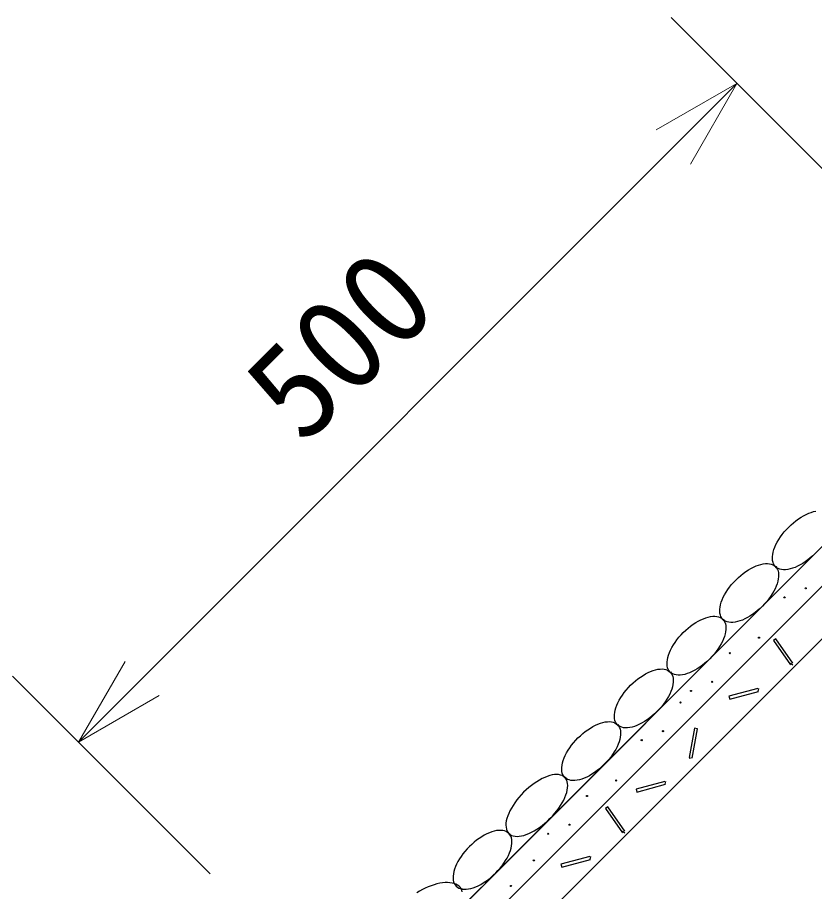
# Model space of a CAD drawing. Units: millimetres, scale not verified. Extents: x 200 to 8200, y 200 to 5825.
# Drawn here: x 2543.7 to 2971.7, y 3217.5 to 3686.6 of the extents above; entities that cross this region are included whole.
import ezdxf
from ezdxf.enums import TextEntityAlignment as Align

# ---------------------------------------------------------------- set-up
doc = ezdxf.new("R2010")
doc.units = ezdxf.units.MM
doc.header["$LTSCALE"] = 20
doc.layers.add('C-STR', color=7, linetype='Continuous', lineweight=25)
doc.layers.add('C-STR-DIM', color=7, linetype='Continuous', lineweight=13)
doc.styles.add('ＭＳ ゴシック', font='')
doc.styles.get('ＭＳ ゴシック').set_extended_font_data('MS Gothic')

msp = doc.modelspace()

# ---------------------------------------------------------------- linework, layer by layer
at = {"layer": 'C-STR'}
for p, q in [((2738.84, 3165.83), (3036.81, 3463.8)), ((2700.24, 3106.02), (3047.42, 3453.2)), ((2714.38, 3091.88), (3061.56, 3439.06)), ((2951.4, 3391.87), (2950.73, 3391.31)), ((2923.12, 3363.58), (2922.45, 3363.02)), ((2958.77, 3340.04), (2960.08, 3339.12)), ((2894.83, 3335.3), (2894.16, 3334.74)), ((2941.56, 3326.44), (2941.15, 3324.9)), ((2795.08, 3222.07), (2898.31, 3325.31)), ((2866.55, 3307.02), (2865.88, 3306.45)), ((2904.4, 3289.16), (2905.98, 3289.43)), ((2838.26, 3278.73), (2837.59, 3278.17)), ((2838.15, 3278.73), (2837.59, 3278.06)), ((2891.72, 3276.6), (2891.31, 3275.05)), ((2808.1, 3248.68), (2807.54, 3248.01)), ((2868.59, 3249.86), (2869.9, 3248.94)), ((2851.39, 3236.26), (2850.97, 3234.72)), ((2689.63, 3116.63), (2792.87, 3219.87)), ((2782.29, 3219.08), (2781.92, 3218.28))]:
    msp.add_line(p, q, dxfattribs=at)
for points in [[(2950.73, 3391.87), (2950.17, 3392.54), (2949.72, 3393.31), (2949.38, 3394.18), (2949.17, 3395.14), (2949.07, 3396.18), (2949.09, 3397.3), (2949.23, 3398.48), (2949.5, 3399.72), (2949.87, 3401.01), (2950.37, 3402.34), (2950.97, 3403.69), (2951.68, 3405.06), (2952.49, 3406.44), (2953.39, 3407.82), (2954.38, 3409.18), (2955.45, 3410.52), (2956.6, 3411.82), (2957.8, 3413.08), (2959.06, 3414.29), (2960.37, 3415.43), (2961.7, 3416.5), (2963.07, 3417.49), (2964.44, 3418.4), (2965.82, 3419.21), (2967.19, 3419.92), (2968.55, 3420.52), (2969.87, 3421.01), (2971.16, 3421.39), (2972.4, 3421.65)], [(2971.94, 3398.94), (2970.69, 3397.73), (2969.38, 3396.59), (2968.04, 3395.52), (2966.68, 3394.53), (2965.31, 3393.63), (2963.93, 3392.82), (2962.55, 3392.11), (2961.2, 3391.5), (2959.87, 3391.01), (2958.59, 3390.63), (2957.34, 3390.37), (2956.16, 3390.23), (2955.04, 3390.21), (2954, 3390.3), (2953.04, 3390.52), (2952.17, 3390.86), (2951.4, 3391.31)], [(2922.45, 3363.58), (2921.88, 3364.26), (2921.43, 3365.03), (2921.1, 3365.9), (2920.88, 3366.86), (2920.78, 3367.9), (2920.81, 3369.02), (2920.95, 3370.2), (2921.21, 3371.44), (2921.59, 3372.73), (2922.08, 3374.05), (2922.69, 3375.41), (2923.39, 3376.78), (2924.2, 3378.16), (2925.11, 3379.53), (2926.1, 3380.9), (2927.17, 3382.23), (2928.31, 3383.54), (2929.52, 3384.8), (2930.78, 3386), (2932.08, 3387.15), (2933.42, 3388.22), (2934.78, 3389.21), (2936.16, 3390.11), (2937.54, 3390.92), (2938.91, 3391.63), (2940.26, 3392.23), (2941.59, 3392.73), (2942.88, 3393.11), (2944.12, 3393.37), (2945.3, 3393.51), (2946.42, 3393.53), (2947.46, 3393.43), (2948.42, 3393.22), (2949.29, 3392.88), (2950.06, 3392.43), (2950.73, 3391.87), (2951.29, 3391.2), (2951.74, 3390.43), (2952.08, 3389.56), (2952.3, 3388.6), (2952.39, 3387.56), (2952.37, 3386.44), (2952.23, 3385.26), (2951.97, 3384.02), (2951.59, 3382.73), (2951.1, 3381.4), (2950.49, 3380.05), (2949.78, 3378.67), (2948.97, 3377.3), (2948.07, 3375.92), (2947.08, 3374.56), (2946.01, 3373.22), (2944.87, 3371.92), (2943.66, 3370.66), (2942.4, 3369.45), (2941.1, 3368.31), (2939.76, 3367.24), (2938.4, 3366.25), (2937.02, 3365.34), (2935.64, 3364.53), (2934.27, 3363.82), (2932.92, 3363.22), (2931.59, 3362.73), (2930.3, 3362.35), (2929.06, 3362.09), (2927.88, 3361.94), (2926.76, 3361.92), (2925.72, 3362.02), (2924.76, 3362.24), (2923.89, 3362.57), (2923.12, 3363.02)], [(2894.16, 3335.3), (2893.6, 3335.97), (2893.15, 3336.74), (2892.81, 3337.61), (2892.6, 3338.57), (2892.5, 3339.61), (2892.52, 3340.73), (2892.66, 3341.91), (2892.93, 3343.15), (2893.31, 3344.44), (2893.8, 3345.77), (2894.4, 3347.12), (2895.11, 3348.5), (2895.92, 3349.87), (2896.82, 3351.25), (2897.81, 3352.61), (2898.89, 3353.95), (2900.03, 3355.25), (2901.23, 3356.51), (2902.49, 3357.72), (2903.8, 3358.86), (2905.14, 3359.93), (2906.5, 3360.92), (2907.87, 3361.83), (2909.25, 3362.64), (2910.62, 3363.35), (2911.98, 3363.95), (2913.31, 3364.44), (2914.59, 3364.82), (2915.83, 3365.08), (2917.02, 3365.23), (2918.13, 3365.25), (2919.18, 3365.15), (2920.14, 3364.93), (2921, 3364.6), (2921.78, 3364.15), (2922.45, 3363.58), (2923.01, 3362.91), (2923.46, 3362.14), (2923.8, 3361.27), (2924.01, 3360.31), (2924.11, 3359.27), (2924.09, 3358.15), (2923.95, 3356.97), (2923.68, 3355.73), (2923.31, 3354.44), (2922.81, 3353.12), (2922.21, 3351.76), (2921.5, 3350.39), (2920.69, 3349.01), (2919.79, 3347.64), (2918.8, 3346.27), (2917.72, 3344.93), (2916.58, 3343.63), (2915.38, 3342.37), (2914.12, 3341.17), (2912.81, 3340.02), (2911.48, 3338.95), (2910.11, 3337.96), (2908.74, 3337.06), (2907.36, 3336.25), (2905.99, 3335.54), (2904.63, 3334.94), (2903.31, 3334.44), (2902.02, 3334.06), (2900.78, 3333.8), (2899.59, 3333.66), (2898.48, 3333.64), (2897.43, 3333.74), (2896.48, 3333.95), (2895.61, 3334.29), (2894.83, 3334.74)], [(2960.08, 3340.04), (2950.9, 3353.15), (2949.59, 3352.23), (2958.77, 3339.12)], [(2865.88, 3307.02), (2865.32, 3307.69), (2864.87, 3308.46), (2864.53, 3309.33), (2864.31, 3310.29), (2864.22, 3311.33), (2864.24, 3312.45), (2864.38, 3313.63), (2864.64, 3314.87), (2865.02, 3316.16), (2865.51, 3317.48), (2866.12, 3318.84), (2866.83, 3320.21), (2867.64, 3321.59), (2868.54, 3322.97), (2869.53, 3324.33), (2870.6, 3325.67), (2871.74, 3326.97), (2872.95, 3328.23), (2874.21, 3329.44), (2875.51, 3330.58), (2876.85, 3331.65), (2878.21, 3332.64), (2879.59, 3333.54), (2880.97, 3334.35), (2882.34, 3335.06), (2883.69, 3335.67), (2885.02, 3336.16), (2886.31, 3336.54), (2887.55, 3336.8), (2888.73, 3336.94), (2889.85, 3336.96), (2890.89, 3336.87), (2891.85, 3336.65), (2892.72, 3336.31), (2893.49, 3335.86), (2894.16, 3335.3), (2894.73, 3334.63), (2895.18, 3333.86), (2895.51, 3332.99), (2895.73, 3332.03), (2895.83, 3330.99), (2895.8, 3329.87), (2895.66, 3328.69), (2895.4, 3327.45), (2895.02, 3326.16), (2894.53, 3324.83), (2893.92, 3323.48), (2893.22, 3322.11), (2892.41, 3320.73), (2891.5, 3319.35), (2890.51, 3317.99), (2889.44, 3316.65), (2888.3, 3315.35), (2887.09, 3314.09), (2885.83, 3312.88), (2884.53, 3311.74), (2883.19, 3310.67), (2881.83, 3309.68), (2880.45, 3308.77), (2879.07, 3307.96), (2877.7, 3307.25), (2876.35, 3306.65), (2875.02, 3306.16), (2873.73, 3305.78), (2872.49, 3305.52), (2871.31, 3305.38), (2870.19, 3305.35), (2869.15, 3305.45), (2868.19, 3305.67), (2867.32, 3306), (2866.55, 3306.45)], [(2941.15, 3326.44), (2925.7, 3322.3), (2926.11, 3320.76), (2941.56, 3324.9)], [(2837.59, 3278.73), (2837.03, 3279.4), (2836.58, 3280.17), (2836.25, 3281.04), (2836.03, 3282), (2835.93, 3283.05), (2835.95, 3284.16), (2836.1, 3285.35), (2836.36, 3286.59), (2836.74, 3287.87), (2837.23, 3289.2), (2837.83, 3290.55), (2838.54, 3291.93), (2839.35, 3293.31), (2840.26, 3294.68), (2841.25, 3296.04), (2842.32, 3297.38), (2843.46, 3298.69), (2844.67, 3299.95), (2845.93, 3301.15), (2847.23, 3302.29), (2848.57, 3303.36), (2849.93, 3304.36), (2851.3, 3305.26), (2852.68, 3306.07), (2854.06, 3306.78), (2855.41, 3307.38), (2856.74, 3307.87), (2858.02, 3308.25), (2859.27, 3308.51), (2860.45, 3308.66), (2861.57, 3308.68), (2862.61, 3308.58), (2863.57, 3308.36), (2864.44, 3308.03), (2865.21, 3307.58), (2865.88, 3307.02), (2866.44, 3306.35), (2866.89, 3305.57), (2867.23, 3304.7), (2867.44, 3303.75), (2867.54, 3302.7), (2867.52, 3301.59), (2867.38, 3300.4), (2867.12, 3299.16), (2866.74, 3297.87), (2866.24, 3296.55), (2865.64, 3295.19), (2864.93, 3293.82), (2864.12, 3292.44), (2863.22, 3291.07), (2862.23, 3289.7), (2861.16, 3288.37), (2860.01, 3287.06), (2858.81, 3285.8), (2857.55, 3284.6), (2856.24, 3283.45), (2854.91, 3282.38), (2853.54, 3281.39), (2852.17, 3280.49), (2850.79, 3279.68), (2849.42, 3278.97), (2848.06, 3278.37), (2846.74, 3277.87), (2845.45, 3277.5), (2844.21, 3277.23), (2843.02, 3277.09), (2841.91, 3277.07), (2840.87, 3277.17), (2839.91, 3277.38), (2839.04, 3277.72), (2838.26, 3278.17)], [(2905.98, 3289.16), (2908.76, 3304.91), (2907.18, 3305.19), (2904.4, 3289.43)], [(2837.59, 3278.73), (2836.92, 3279.29), (2836.14, 3279.73), (2835.25, 3280.05), (2834.27, 3280.24), (2833.2, 3280.31), (2832.05, 3280.25), (2830.82, 3280.07), (2829.53, 3279.76), (2828.19, 3279.33), (2826.81, 3278.78), (2825.39, 3278.11), (2823.95, 3277.34), (2822.51, 3276.46), (2821.06, 3275.49), (2819.62, 3274.42), (2818.21, 3273.27), (2816.83, 3272.05), (2815.49, 3270.77), (2814.21, 3269.43), (2812.99, 3268.05), (2811.84, 3266.64), (2810.78, 3265.2), (2809.8, 3263.76), (2808.92, 3262.31), (2808.15, 3260.87), (2807.48, 3259.45), (2806.93, 3258.07), (2806.5, 3256.73), (2806.19, 3255.44), (2806.01, 3254.22), (2805.95, 3253.07), (2806.02, 3251.99), (2806.21, 3251.01), (2806.53, 3250.12), (2806.97, 3249.34), (2807.53, 3248.67), (2808.2, 3248.11), (2808.99, 3247.67), (2809.87, 3247.35), (2810.86, 3247.16), (2811.93, 3247.09), (2813.08, 3247.15), (2814.31, 3247.33), (2815.59, 3247.64), (2816.93, 3248.07), (2818.32, 3248.62), (2819.73, 3249.29), (2821.17, 3250.06), (2822.62, 3250.94), (2824.07, 3251.91), (2825.5, 3252.98), (2826.92, 3254.13), (2828.3, 3255.35), (2829.63, 3256.63), (2830.92, 3257.97), (2832.14, 3259.35), (2833.28, 3260.76), (2834.35, 3262.2), (2835.32, 3263.64), (2836.2, 3265.09), (2836.98, 3266.53), (2837.64, 3267.95), (2838.19, 3269.33), (2838.62, 3270.67), (2838.93, 3271.96), (2839.12, 3273.18), (2839.17, 3274.34), (2839.11, 3275.41), (2838.91, 3276.39), (2838.59, 3277.28), (2838.15, 3278.06)], [(2891.31, 3276.6), (2875.85, 3272.46), (2876.27, 3270.91), (2891.72, 3275.05)], [(2869.9, 3249.86), (2860.72, 3262.97), (2859.41, 3262.05), (2868.59, 3248.94)], [(2807.54, 3248.68), (2806.87, 3249.24), (2806.1, 3249.69), (2805.23, 3250.03), (2804.27, 3250.25), (2803.23, 3250.34), (2802.11, 3250.32), (2800.93, 3250.18), (2799.69, 3249.92), (2798.4, 3249.54), (2797.07, 3249.05), (2795.72, 3248.44), (2794.35, 3247.73), (2792.97, 3246.92), (2791.59, 3246.02), (2790.23, 3245.03), (2788.89, 3243.96), (2787.59, 3242.81), (2786.33, 3241.61), (2785.12, 3240.35), (2783.98, 3239.05), (2782.91, 3237.71), (2781.92, 3236.35), (2781.02, 3234.97), (2780.21, 3233.59), (2779.5, 3232.22), (2778.89, 3230.86), (2778.4, 3229.54), (2778.02, 3228.25), (2777.76, 3227.01), (2777.62, 3225.83), (2777.59, 3224.71), (2777.69, 3223.67), (2777.91, 3222.71), (2778.25, 3221.84), (2778.7, 3221.07), (2779.26, 3220.4), (2779.93, 3219.83), (2780.7, 3219.38), (2781.57, 3219.05), (2782.53, 3218.83), (2783.57, 3218.73), (2784.69, 3218.75), (2785.87, 3218.9), (2787.11, 3219.16), (2788.4, 3219.54), (2789.73, 3220.03), (2791.08, 3220.63), (2792.45, 3221.34), (2793.83, 3222.15), (2795.21, 3223.06), (2796.57, 3224.05), (2797.91, 3225.12), (2799.21, 3226.26), (2800.47, 3227.47), (2801.68, 3228.73), (2802.82, 3230.03), (2803.89, 3231.37), (2804.88, 3232.73), (2805.79, 3234.11), (2806.6, 3235.49), (2807.3, 3236.86), (2807.91, 3238.21), (2808.4, 3239.54), (2808.78, 3240.83), (2809.04, 3242.07), (2809.18, 3243.25), (2809.21, 3244.37), (2809.11, 3245.41), (2808.89, 3246.37), (2808.56, 3247.24), (2808.1, 3248.01)], [(2850.97, 3236.26), (2835.52, 3232.12), (2835.93, 3230.58), (2851.39, 3234.72)], [(2781.92, 3219.08), (2781.42, 3219.79), (2780.79, 3220.43), (2780.03, 3220.98), (2779.16, 3221.44), (2778.18, 3221.8), (2777.1, 3222.07), (2775.92, 3222.24), (2774.65, 3222.3), (2773.31, 3222.27), (2771.9, 3222.14), (2770.44, 3221.91), (2768.93, 3221.58), (2767.39, 3221.15), (2765.82, 3220.64), (2764.25, 3220.03), (2762.68, 3219.34), (2761.13, 3218.58), (2759.6, 3217.74), (2758.11, 3216.83)], [(2782.52, 3217.42), (2782.29, 3218.28)]]:
    msp.add_lwpolyline(points, dxfattribs=at)
for centre in [(2966.97, 3380.24), (2955.55, 3375.38), (2941.88, 3353.75), (2926.18, 3345.45), (2916.76, 3330.04), (2905.34, 3325.18), (2899.72, 3318.99), (2890.3, 3303.58), (2878.88, 3298.72), (2865.22, 3277.08), (2849.51, 3268.79), (2840.1, 3253.37), (2828.68, 3248.52), (2820.98, 3234.23), (2808.65, 3220.51)]:
    msp.add_circle(centre, 0.3, dxfattribs=at)
at = {"layer": 'C-STR-DIM', "color": 1}
for p, q in [((3000.7, 3580.55), (2894.64, 3686.61)), ((2576.44, 3297.7), (2929.99, 3651.26)), ((2576.44, 3297.7), (2929.99, 3651.26)), ((2929.99, 3651.26), (2886.69, 3626.26)), ((2929.99, 3651.26), (2904.99, 3607.96)), ((2576.44, 3297.7), (2601.44, 3341.01)), ((2647.15, 3226.99), (2541.08, 3333.06)), ((2576.44, 3297.7), (2619.74, 3322.7))]:
    msp.add_line(p, q, dxfattribs=at)

# ---------------------------------------------------------------- texts
at = {"layer": 'C-STR-DIM', "style": 'ＭＳ ゴシック'}
msp.add_text('500', height=51.32, rotation=45, dxfattribs=at).set_placement((2708.21, 3445.24), align=Align.BOTTOM_LEFT)

doc.saveas('drawing.dxf')
